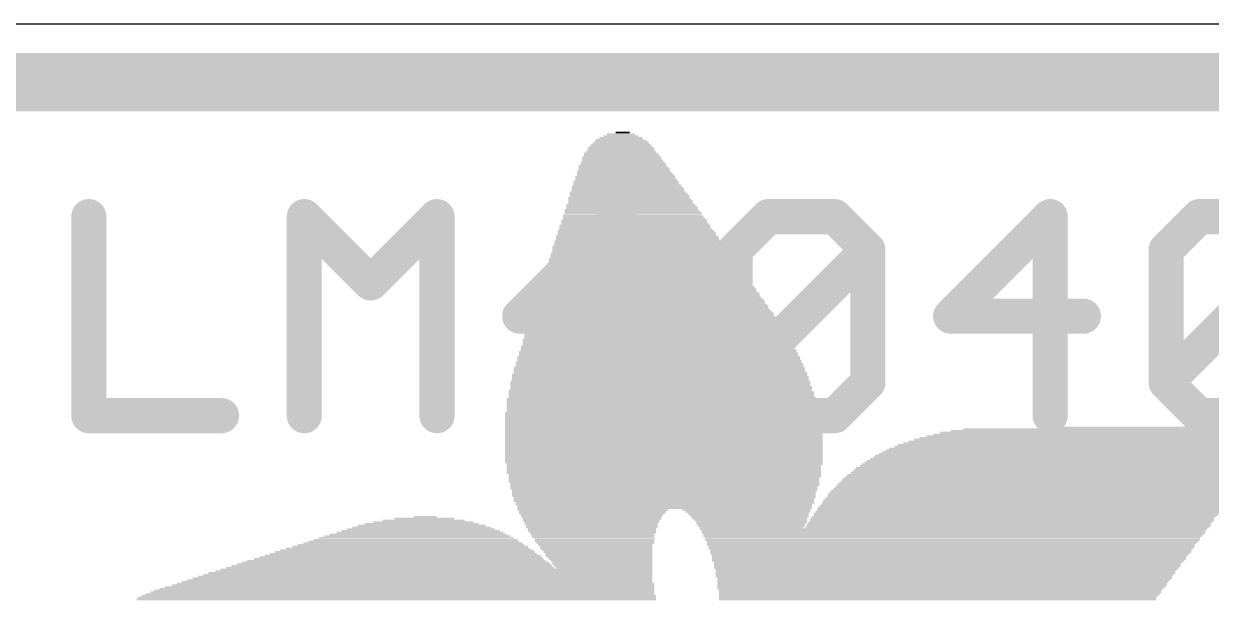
# Model space of a CAD drawing. Extents: x -0.1 to 12.8, y -0.1 to 16.5.
# Drawn here: x 3.35 to 8.51, y 14.01 to 16.51 of the extents above; entities that cross this region are included whole.
import ezdxf

# ---------------------------------------------------------------- set-up
doc = ezdxf.new("R2010")
doc.units = 0
for name, color, linetype in [('1', 12, 'CONTINUOUS'), ('20', 53, 'CONTINUOUS'), ('21', 40, 'CONTINUOUS'), ('22', 6, 'CONTINUOUS')]:
    doc.layers.add(name, color=color, linetype=linetype)

# ---------------------------------------------------------------- blocks, each defined once
blk = doc.blocks.new('RECT')
blk.add_solid([(-0.5, -0.5), (0.5, -0.5), (-0.5, 0.5), (0.5, 0.5)])

msp = doc.modelspace()

# ---------------------------------------------------------------- linework, layer by layer
at = {"layer": '1', "const_width": 0.254}
msp.add_lwpolyline([(0, 16.256), (12.7, 16.256)], dxfattribs=at)
at = {"layer": '20'}
msp.add_line((1.27, 16.51), (11.43, 16.51), dxfattribs=at)
at = {"layer": '21', "const_width": 0.1524}
for points in [[(3.6322, 15.6725), (3.6322, 14.8082)], [(4.5677, 14.8082), (4.5677, 15.6725)], [(4.5677, 15.6725), (4.8558, 15.3844)], [(4.8558, 15.3844), (5.1439, 15.6725)], [(5.1439, 15.6725), (5.1439, 14.8082)], [(5.9354, 15.6725), (5.5032, 15.2404)], [(5.9354, 14.8082), (5.9354, 15.6725)], [(6.4388, 15.5285), (6.5828, 15.6725)], [(6.5828, 15.6725), (6.8709, 15.6725)], [(6.8709, 15.6725), (7.015, 15.5285)], [(7.8064, 15.6725), (7.3743, 15.2404)], [(7.8064, 14.8082), (7.8064, 15.6725)], [(8.3098, 15.5285), (8.4539, 15.6725)], [(8.4539, 15.6725), (8.742, 15.6725)], [(6.4388, 14.9523), (6.4388, 15.5285)], [(6.4388, 14.9523), (7.015, 15.5285)], [(7.015, 15.5285), (7.015, 14.9523)], [(8.3098, 14.9523), (8.3098, 15.5285)], [(8.3098, 14.9523), (8.886, 15.5285)], [(5.5032, 15.2404), (6.0795, 15.2404)], [(7.3743, 15.2404), (7.9505, 15.2404)], [(6.5828, 14.8082), (6.4388, 14.9523)], [(7.015, 14.9523), (6.8709, 14.8082)], [(8.4539, 14.8082), (8.3098, 14.9523)], [(3.6322, 14.8082), (4.2084, 14.8082)], [(6.8709, 14.8082), (6.5828, 14.8082)], [(8.742, 14.8082), (8.4539, 14.8082)]]:
    msp.add_lwpolyline(points, dxfattribs=at)
at = {"layer": '21', "const_width": 0.0762}
for points in [[(3.6703, 15.6725, 1), (3.5941, 15.6725)], [(4.5947, 15.6995, 1), (4.5408, 15.6456)], [(4.6058, 15.6725, 1), (4.5296, 15.6725)], [(5.182, 15.6725, 1), (5.1058, 15.6725)], [(5.1709, 15.6456, 1), (5.117, 15.6995)], [(5.9735, 15.6725, 1), (5.8973, 15.6725)], [(5.9623, 15.6456, 1), (5.9085, 15.6995)], [(6.5828, 15.7106, 1), (6.5828, 15.6344)], [(6.6098, 15.6456, 1), (6.5559, 15.6995)], [(6.8979, 15.6995, 1), (6.844, 15.6456)], [(6.8709, 15.6344, 1), (6.8709, 15.7106)], [(7.8445, 15.6725, 1), (7.7683, 15.6725)], [(7.8334, 15.6456, 1), (7.7795, 15.6995)], [(8.4539, 15.7106, 1), (8.4539, 15.6344)], [(8.4808, 15.6456, 1), (8.4269, 15.6995)], [(6.4118, 15.5554, 1), (6.4657, 15.5015)], [(6.4769, 15.5285, 1), (6.4007, 15.5285)], [(7.0531, 15.5285, 1), (6.9769, 15.5285)], [(7.0419, 15.5015, 1), (6.988, 15.5554)], [(6.988, 15.5015, 1), (7.0419, 15.5554)], [(8.3479, 15.5285, 1), (8.2717, 15.5285)], [(8.2829, 15.5554, 1), (8.3367, 15.5015)], [(4.8289, 15.4114, 1), (4.8828, 15.3575)], [(4.8289, 15.3575, 1), (4.8828, 15.4114)], [(5.5032, 15.2785, 1), (5.5032, 15.2023)], [(6.0795, 15.2023, 1), (6.0795, 15.2785)], [(7.3743, 15.2785, 1), (7.3743, 15.2023)], [(7.9505, 15.2023, 1), (7.9505, 15.2785)], [(5.4763, 15.2673, 1), (5.5302, 15.2134)], [(7.3473, 15.2673, 1), (7.4012, 15.2134)], [(6.4657, 14.9792, 1), (6.4118, 14.9253)], [(6.4118, 14.9792, 1), (6.4657, 14.9253)], [(7.0419, 14.9253, 1), (6.988, 14.9792)], [(8.3367, 14.9792, 1), (8.2829, 14.9253)], [(8.2829, 14.9792, 1), (8.3367, 14.9253)], [(6.4007, 14.9523, 1), (6.4769, 14.9523)], [(6.9769, 14.9523, 1), (7.0531, 14.9523)], [(8.2717, 14.9523, 1), (8.3479, 14.9523)], [(3.6322, 14.8463, 1), (3.6322, 14.7701)], [(4.2084, 14.7701, 1), (4.2084, 14.8463)], [(6.5828, 14.8463, 1), (6.5828, 14.7701)], [(6.5559, 14.7813, 1), (6.6098, 14.8351)], [(6.844, 14.8351, 1), (6.8979, 14.7813)], [(6.8709, 14.7701, 1), (6.8709, 14.8463)], [(8.4539, 14.8463, 1), (8.4539, 14.7701)], [(8.4269, 14.7813, 1), (8.4808, 14.8351)], [(3.5941, 14.8082, 1), (3.6703, 14.8082)], [(4.5296, 14.8082, 1), (4.6058, 14.8082)], [(5.1058, 14.8082, 1), (5.182, 14.8082)], [(5.8973, 14.8082, 1), (5.9735, 14.8082)], [(7.7683, 14.8082, 1), (7.8445, 14.8082)]]:
    msp.add_lwpolyline(points, format="xyb", dxfattribs=at)

# ---------------------------------------------------------------- block references
at = {"layer": '22', "rotation": 180}
for p, xscale, yscale in [((5.95, 16.0376), 0.0609, 0.0076), ((5.9424, 15.9842), 0.2591, 0.0076), ((5.9423, 15.9919), 0.2438, 0.0077), ((5.9423, 15.9995), 0.2286, 0.0076), ((5.9385, 16.0071), 0.2058, 0.0076), ((5.9424, 16.0147), 0.1829, 0.0076), ((5.9423, 16.0223), 0.1524, 0.0076), ((5.9424, 16.0299), 0.1219, 0.0077), ((5.9462, 15.9309), 0.3429, 0.0076), ((5.9423, 15.9461), 0.32, 0.0076), ((5.9462, 15.9385), 0.3277, 0.0076), ((5.9423, 15.9538), 0.3048, 0.0077), ((5.9423, 15.969), 0.2896, 0.0076), ((5.9423, 15.9614), 0.2896, 0.0076), ((5.9424, 15.9766), 0.2743, 0.0076), ((5.9499, 15.8928), 0.381, 0.0076), ((5.9538, 15.8852), 0.3887, 0.0076), ((5.9576, 15.8776), 0.3963, 0.0077), ((5.95, 15.908), 0.3657, 0.0076), ((5.9538, 15.9004), 0.3733, 0.0076), ((5.9462, 15.9233), 0.3429, 0.0076), ((5.95, 15.9157), 0.3505, 0.0077), ((5.9652, 15.8318), 0.442, 0.0076), ((5.9614, 15.8471), 0.4343, 0.0076), ((5.9614, 15.8395), 0.4343, 0.0077), ((5.9538, 15.8699), 0.4039, 0.0076), ((5.9576, 15.8623), 0.4115, 0.0076), ((5.9614, 15.8547), 0.4191, 0.0076), ((5.9728, 15.7785), 0.503, 0.0076), ((5.969, 15.8014), 0.48, 0.0077), ((5.9728, 15.7937), 0.4876, 0.0076), ((5.9728, 15.7861), 0.4876, 0.0076), ((5.9652, 15.8242), 0.4572, 0.0076), ((5.9652, 15.8166), 0.4572, 0.0076), ((5.969, 15.809), 0.4648, 0.0076), ((5.9843, 15.7252), 0.5563, 0.0077), ((5.9766, 15.7556), 0.5258, 0.0076), ((5.9804, 15.748), 0.5334, 0.0076), ((5.9842, 15.7404), 0.541, 0.0076), ((5.9842, 15.7328), 0.541, 0.0076), ((5.9766, 15.7709), 0.5106, 0.0076), ((5.9804, 15.7633), 0.5182, 0.0077), ((5.9919, 15.6794), 0.6019, 0.0076), ((5.9957, 15.6718), 0.6096, 0.0076), ((5.9881, 15.7023), 0.5791, 0.0076), ((5.9919, 15.6947), 0.5867, 0.0076), ((5.9957, 15.6871), 0.5943, 0.0077), ((5.9881, 15.7175), 0.5639, 0.0076), ((5.9919, 15.7099), 0.5715, 0.0076), ((6.0033, 15.6337), 0.6553, 0.0076), ((6.0033, 15.6261), 0.6553, 0.0076), ((5.9995, 15.6566), 0.6325, 0.0076), ((5.9995, 15.649), 0.6325, 0.0077), ((6.0033, 15.6413), 0.6401, 0.0076), ((5.9995, 15.6642), 0.6172, 0.0076), ((6.0109, 15.588), 0.701, 0.0076), ((6.0147, 15.5804), 0.7086, 0.0076), ((6.0147, 15.5728), 0.7086, 0.0077), ((6.0071, 15.6109), 0.6782, 0.0077), ((6.0109, 15.6032), 0.6858, 0.0076), ((6.0109, 15.5956), 0.6858, 0.0076), ((6.0071, 15.6185), 0.663, 0.0076), ((6.0185, 15.5423), 0.7468, 0.0076), ((6.0223, 15.5347), 0.7544, 0.0077), ((6.0261, 15.527), 0.762, 0.0076), ((6.0261, 15.5194), 0.762, 0.0076), ((6.0148, 15.5651), 0.7239, 0.0076), ((6.0186, 15.5575), 0.7315, 0.0076), ((6.0224, 15.5499), 0.7391, 0.0076), ((6.0376, 15.4661), 0.8306, 0.0076), ((6.03, 15.4889), 0.8001, 0.0076), ((6.0338, 15.4813), 0.8077, 0.0076), ((6.0376, 15.4737), 0.8153, 0.0076), ((6.0262, 15.5118), 0.7773, 0.0076), ((6.03, 15.5042), 0.7849, 0.0076), ((6.0338, 15.4966), 0.7925, 0.0077), ((6.0452, 15.4204), 0.8763, 0.0077), ((6.0414, 15.4432), 0.8534, 0.0076), ((6.0414, 15.4356), 0.8534, 0.0076), ((6.0452, 15.428), 0.861, 0.0076), ((6.0376, 15.4585), 0.8306, 0.0077), ((6.0414, 15.4508), 0.8382, 0.0076), ((6.0528, 15.3746), 0.922, 0.0076), ((6.0566, 15.367), 0.9296, 0.0076), ((6.049, 15.3975), 0.8992, 0.0076), ((6.0528, 15.3899), 0.9068, 0.0076), ((6.0528, 15.3823), 0.9068, 0.0077), ((6.049, 15.4127), 0.884, 0.0076), ((6.049, 15.4051), 0.884, 0.0076), ((6.0643, 15.3213), 0.9753, 0.0076), ((6.0681, 15.3137), 0.9829, 0.0076), ((6.0567, 15.3518), 0.9449, 0.0076), ((6.0605, 15.3442), 0.9525, 0.0077), ((6.0643, 15.3365), 0.9601, 0.0076), ((6.0643, 15.3289), 0.9601, 0.0076), ((6.0605, 15.3594), 0.9373, 0.0076), ((6.0719, 15.2756), 1.0211, 0.0076), ((6.0757, 15.268), 1.0287, 0.0077), ((6.0795, 15.2603), 1.0363, 0.0076), ((6.0681, 15.2984), 0.9983, 0.0076), ((6.0719, 15.2908), 1.0059, 0.0076), ((6.0757, 15.2832), 1.0135, 0.0076), ((6.0719, 15.3061), 0.9906, 0.0077), ((6.0871, 15.207), 1.0972, 0.0076), ((6.0833, 15.2299), 1.0744, 0.0077), ((6.0871, 15.2222), 1.082, 0.0076), ((6.0871, 15.2146), 1.082, 0.0076), ((6.0795, 15.2527), 1.0516, 0.0076), ((6.0795, 15.2451), 1.0516, 0.0076), ((6.0833, 15.2375), 1.0592, 0.0076), ((6.0947, 15.1613), 1.143, 0.0076), ((6.0909, 15.1841), 1.1202, 0.0076), ((6.0947, 15.1765), 1.1278, 0.0076), ((6.0947, 15.1689), 1.1278, 0.0076), ((6.091, 15.1994), 1.1049, 0.0076), ((6.091, 15.1918), 1.1049, 0.0077), ((6.1024, 15.1079), 1.1887, 0.0076), ((6.0986, 15.1384), 1.1659, 0.0076), ((6.0986, 15.1308), 1.1659, 0.0076), ((6.1024, 15.1232), 1.1735, 0.0076), ((6.1024, 15.1156), 1.1735, 0.0077), ((6.0947, 15.1537), 1.143, 0.0077), ((6.0985, 15.146), 1.1506, 0.0076), ((6.1062, 15.0622), 1.2269, 0.0076), ((6.1062, 15.0546), 1.2269, 0.0076), ((6.1024, 15.0851), 1.2039, 0.0076), ((6.1062, 15.0775), 1.2115, 0.0077), ((6.1062, 15.0698), 1.2115, 0.0076), ((6.1024, 15.1003), 1.1887, 0.0076), ((6.1062, 15.0927), 1.1963, 0.0076), ((6.11, 15.0165), 1.2649, 0.0076), ((6.11, 15.0089), 1.2649, 0.0076), ((6.11, 15.0013), 1.2649, 0.0077), ((6.1062, 15.0394), 1.2421, 0.0077), ((6.11, 15.0317), 1.2497, 0.0076), ((6.11, 15.0241), 1.2497, 0.0076), ((6.11, 15.047), 1.2345, 0.0076), ((6.1138, 14.9555), 1.303, 0.0076), ((6.1138, 14.9784), 1.2878, 0.0076), ((6.1138, 14.9708), 1.2878, 0.0076), ((6.1138, 14.9632), 1.2878, 0.0077), ((6.11, 14.986), 1.2801, 0.0076), ((6.1138, 14.9936), 1.2725, 0.0076), ((6.1138, 14.9174), 1.3183, 0.0076), ((6.1176, 14.9098), 1.3259, 0.0076), ((6.1176, 14.9022), 1.3259, 0.0076), ((6.1138, 14.9479), 1.303, 0.0076), ((6.1138, 14.9403), 1.303, 0.0076), ((6.1176, 14.9327), 1.3106, 0.0076), ((6.1176, 14.9251), 1.3106, 0.0077), ((6.1214, 14.8565), 1.3488, 0.0076), ((6.1214, 14.8489), 1.3488, 0.0077), ((6.1176, 14.8793), 1.3411, 0.0076), ((6.1176, 14.8717), 1.3411, 0.0076), ((6.1176, 14.8641), 1.3411, 0.0076), ((6.1176, 14.8946), 1.3259, 0.0076), ((6.1214, 14.887), 1.3335, 0.0077), ((6.1214, 14.8184), 1.364, 0.0076), ((6.1214, 14.8108), 1.364, 0.0077), ((6.1214, 14.8031), 1.364, 0.0076), ((6.1214, 14.7955), 1.364, 0.0076), ((6.1214, 14.8412), 1.3488, 0.0076), ((6.1214, 14.8336), 1.3488, 0.0076), ((6.1252, 14.826), 1.3564, 0.0076), ((6.1252, 14.7879), 1.3716, 0.0076), ((6.1252, 14.7803), 1.3716, 0.0076), ((6.1252, 14.7727), 1.3716, 0.0077), ((6.1252, 14.765), 1.3716, 0.0076), ((6.1252, 14.7574), 1.3716, 0.0076), ((6.1252, 14.7498), 1.3716, 0.0076), ((7.9654, 14.7498), 1.0744, 0.0076), ((8.1407, 14.7574), 0.602, 0.0076), ((6.1252, 14.7422), 1.3716, 0.0076), ((6.129, 14.7346), 1.3792, 0.0077), ((6.129, 14.7269), 1.3792, 0.0076), ((6.129, 14.7193), 1.3792, 0.0076), ((6.129, 14.7117), 1.3792, 0.0076), ((6.129, 14.7041), 1.3792, 0.0076), ((6.129, 14.6965), 1.3792, 0.0077), ((7.8893, 14.6965), 1.3945, 0.0077), ((7.9007, 14.7041), 1.3716, 0.0076), ((7.9083, 14.7117), 1.3411, 0.0076), ((7.9159, 14.7193), 1.2954, 0.0076), ((7.9274, 14.7269), 1.2573, 0.0076), ((7.935, 14.7346), 1.2115, 0.0077), ((7.9502, 14.7422), 1.1506, 0.0076), ((6.129, 14.6888), 1.3792, 0.0076), ((6.129, 14.6812), 1.3792, 0.0076), ((6.129, 14.6736), 1.3792, 0.0076), ((6.129, 14.666), 1.3792, 0.0076), ((6.129, 14.6584), 1.3792, 0.0077), ((6.129, 14.6507), 1.3792, 0.0076), ((6.129, 14.6431), 1.3792, 0.0076), ((7.8397, 14.6431), 1.5544, 0.0076), ((7.8473, 14.6507), 1.5392, 0.0076), ((7.8549, 14.6584), 1.524, 0.0077), ((7.8588, 14.666), 1.5011, 0.0076), ((7.8664, 14.6736), 1.4707, 0.0076), ((7.874, 14.6812), 1.4554, 0.0076), ((7.8816, 14.6888), 1.425, 0.0076), ((6.129, 14.6355), 1.3792, 0.0076), ((6.129, 14.6279), 1.3792, 0.0076), ((6.129, 14.6203), 1.3792, 0.0077), ((6.129, 14.6126), 1.3792, 0.0076), ((6.129, 14.605), 1.3792, 0.0076), ((6.1328, 14.5974), 1.3716, 0.0076), ((6.129, 14.5898), 1.364, 0.0076), ((7.8054, 14.5898), 1.6536, 0.0076), ((7.8093, 14.5974), 1.6459, 0.0076), ((7.8169, 14.605), 1.6307, 0.0076), ((7.8207, 14.6126), 1.6231, 0.0076), ((7.8283, 14.6203), 1.6078, 0.0077), ((7.8321, 14.6279), 1.585, 0.0076), ((7.8359, 14.6355), 1.5774, 0.0076), ((6.129, 14.5822), 1.364, 0.0077), ((6.129, 14.5745), 1.364, 0.0076), ((6.129, 14.5669), 1.364, 0.0076), ((6.129, 14.5593), 1.364, 0.0076), ((6.1328, 14.5517), 1.3564, 0.0076), ((6.1328, 14.5441), 1.3564, 0.0077), ((7.775, 14.5441), 1.7145, 0.0077), ((7.7788, 14.5517), 1.7069, 0.0076), ((7.7864, 14.5593), 1.6917, 0.0076), ((7.7902, 14.5669), 1.684, 0.0076), ((7.7978, 14.5745), 1.684, 0.0076), ((7.7978, 14.5822), 1.6688, 0.0077), ((6.129, 14.5364), 1.3488, 0.0076), ((6.129, 14.5288), 1.3488, 0.0076), ((6.129, 14.5212), 1.3488, 0.0076), ((6.1329, 14.5136), 1.3411, 0.0076), ((6.1329, 14.506), 1.3411, 0.0077), ((6.1291, 14.4983), 1.3335, 0.0076), ((6.1291, 14.4907), 1.3335, 0.0076), ((7.7368, 14.4907), 1.745, 0.0076), ((7.7445, 14.4983), 1.7449, 0.0076), ((7.7483, 14.506), 1.7373, 0.0077), ((7.7559, 14.5136), 1.7374, 0.0076), ((7.7597, 14.5212), 1.7298, 0.0076), ((7.7635, 14.5288), 1.7222, 0.0076), ((7.7712, 14.5364), 1.7221, 0.0076), ((6.1329, 14.4831), 1.3259, 0.0076), ((6.129, 14.4755), 1.3182, 0.0076), ((6.129, 14.4679), 1.3182, 0.0077), ((6.129, 14.4602), 1.3182, 0.0076), ((6.1328, 14.4526), 1.3106, 0.0076), ((6.129, 14.445), 1.303, 0.0076), ((6.129, 14.4374), 1.303, 0.0076), ((7.6987, 14.4374), 1.7602, 0.0076), ((7.7025, 14.445), 1.7526, 0.0076), ((7.7102, 14.4526), 1.7526, 0.0076), ((7.7178, 14.4679), 1.7526, 0.0077), ((7.7178, 14.4602), 1.7526, 0.0076), ((7.7254, 14.4755), 1.7526, 0.0076), ((7.733, 14.4831), 1.7526, 0.0076), ((6.1328, 14.4298), 1.2954, 0.0077), ((6.129, 14.4221), 1.2878, 0.0076), ((6.1328, 14.4145), 1.2802, 0.0076), ((6.1328, 14.4069), 1.2802, 0.0076), ((5.8204, 14.3993), 0.6554, 0.0076), ((5.8204, 14.3917), 0.64, 0.0077), ((5.8166, 14.384), 0.6324, 0.0076), ((6.4872, 14.3993), 0.5563, 0.0076), ((6.4948, 14.3917), 0.541, 0.0077), ((6.4948, 14.384), 0.5258, 0.0076), ((7.6606, 14.384), 1.7602, 0.0076), ((7.6644, 14.3917), 1.7526, 0.0077), ((7.6759, 14.4069), 1.7602, 0.0076), ((7.6721, 14.3993), 1.7526, 0.0076), ((7.6835, 14.4145), 1.7602, 0.0076), ((7.6873, 14.4221), 1.7526, 0.0076), ((7.6949, 14.4298), 1.7526, 0.0077), ((5.0775, 14.3307), 0.5563, 0.0076), ((5.0775, 14.3383), 0.4953, 0.0076), ((5.085, 14.3459), 0.4343, 0.0076), ((5.085, 14.3536), 0.3581, 0.0077), ((5.0888, 14.3612), 0.2591, 0.0076), ((5.0927, 14.3688), 0.099, 0.0076), ((5.8166, 14.3764), 0.6172, 0.0076), ((5.8128, 14.3688), 0.6096, 0.0076), ((5.8166, 14.3612), 0.602, 0.0076), ((5.8128, 14.3536), 0.5944, 0.0077), ((5.8166, 14.3459), 0.5868, 0.0076), ((5.8128, 14.3383), 0.5791, 0.0076), ((5.8166, 14.3307), 0.5715, 0.0076), ((6.4986, 14.3764), 0.5182, 0.0076), ((6.5024, 14.3688), 0.5106, 0.0076), ((6.5024, 14.3612), 0.4953, 0.0076), ((6.5062, 14.3536), 0.4876, 0.0077), ((6.51, 14.3459), 0.48, 0.0076), ((6.5062, 14.3383), 0.4724, 0.0076), ((6.51, 14.3307), 0.4648, 0.0076), ((7.6263, 14.3383), 1.7526, 0.0076), ((7.6263, 14.3307), 1.7526, 0.0076), ((7.634, 14.3459), 1.7526, 0.0076), ((7.6416, 14.3612), 1.7526, 0.0076), ((7.6416, 14.3536), 1.7526, 0.0077), ((7.6492, 14.3688), 1.7526, 0.0076), ((7.6568, 14.3764), 1.7526, 0.0076), ((5.0584, 14.285), 0.8078, 0.0076), ((5.0622, 14.2926), 0.7696, 0.0076), ((5.0699, 14.3002), 0.7239, 0.0076), ((5.0736, 14.3078), 0.6858, 0.0076), ((5.0737, 14.3155), 0.6401, 0.0077), ((5.0775, 14.3231), 0.6019, 0.0076), ((5.8166, 14.3231), 0.5715, 0.0076), ((5.8166, 14.3155), 0.5562, 0.0077), ((5.8166, 14.3078), 0.5562, 0.0076), ((5.8204, 14.3002), 0.5486, 0.0076), ((5.8204, 14.2926), 0.5334, 0.0076), ((5.8204, 14.285), 0.5334, 0.0076), ((6.51, 14.3231), 0.4496, 0.0076), ((7.3863, 14.3155), 2.2022, 0.0077), ((7.3863, 14.3078), 2.187, 0.0076), ((7.3863, 14.3002), 2.187, 0.0076), ((7.3825, 14.285), 2.164, 0.0076), ((7.3864, 14.2926), 2.1717, 0.0076), ((7.6187, 14.3231), 1.7526, 0.0076), ((5.0165, 14.2316), 1.0592, 0.0076), ((5.028, 14.2393), 1.0211, 0.0077), ((5.0317, 14.2469), 0.983, 0.0076), ((5.0394, 14.2545), 0.9525, 0.0076), ((5.0432, 14.2621), 0.9144, 0.0076), ((5.0507, 14.2697), 0.8839, 0.0076), ((5.0546, 14.2774), 0.8458, 0.0077), ((5.8242, 14.2774), 0.5258, 0.0077), ((5.828, 14.2697), 0.5182, 0.0076), ((5.828, 14.2621), 0.5182, 0.0076), ((5.8319, 14.2545), 0.5105, 0.0076), ((5.8319, 14.2469), 0.4953, 0.0076), ((5.8357, 14.2393), 0.4877, 0.0077), ((5.8357, 14.2316), 0.4877, 0.0076), ((7.3825, 14.2774), 2.1488, 0.0077), ((7.3825, 14.2697), 2.1488, 0.0076), ((7.3825, 14.2621), 2.1336, 0.0076), ((7.3787, 14.2545), 2.126, 0.0076), ((7.3749, 14.2469), 2.1184, 0.0076), ((7.3787, 14.2393), 2.1108, 0.0077), ((7.3749, 14.2316), 2.1031, 0.0076), ((4.967, 14.1783), 1.2954, 0.0076), ((4.9783, 14.1859), 1.2573, 0.0076), ((4.986, 14.1935), 1.2268, 0.0076), ((4.9937, 14.2012), 1.1963, 0.0077), ((4.9975, 14.2088), 1.1583, 0.0076), ((5.0051, 14.2164), 1.1277, 0.0076), ((5.0126, 14.224), 1.0973, 0.0076), ((5.8395, 14.224), 0.4801, 0.0076), ((5.8433, 14.2164), 0.4725, 0.0076), ((5.8471, 14.2088), 0.4648, 0.0076), ((5.8471, 14.2012), 0.4648, 0.0077), ((5.8509, 14.1935), 0.4572, 0.0076), ((5.8547, 14.1859), 0.4496, 0.0076), ((5.8585, 14.1783), 0.442, 0.0076), ((7.3749, 14.224), 2.0879, 0.0076), ((7.3749, 14.2164), 2.0879, 0.0076), ((7.3711, 14.2088), 2.0803, 0.0076), ((7.3711, 14.2012), 2.065, 0.0077), ((7.3673, 14.1935), 2.0574, 0.0076), ((7.3673, 14.1859), 2.0574, 0.0076), ((7.3635, 14.1783), 2.0497, 0.0076), ((5.1155, 14.125), 1.9279, 0.0077), ((5.1308, 14.1326), 1.8974, 0.0076), ((5.1423, 14.1402), 1.8745, 0.0076), ((4.9403, 14.1478), 1.425, 0.0076), ((4.9479, 14.1554), 1.3944, 0.0076), ((4.9555, 14.1631), 1.364, 0.0077), ((4.9632, 14.1707), 1.3335, 0.0076), ((5.8623, 14.1707), 0.4344, 0.0076), ((5.8623, 14.1631), 0.4344, 0.0077), ((5.8662, 14.1554), 0.4267, 0.0076), ((5.87, 14.1478), 0.4191, 0.0076), ((7.3635, 14.1707), 2.0345, 0.0076), ((7.3597, 14.1631), 2.0269, 0.0077), ((7.3597, 14.1554), 2.0269, 0.0076), ((7.3559, 14.1478), 2.0193, 0.0076), ((7.3559, 14.1402), 2.0041, 0.0076), ((7.352, 14.1326), 1.9964, 0.0076), ((7.352, 14.125), 1.9964, 0.0077), ((5.0508, 14.0792), 2.0726, 0.0076), ((5.0584, 14.0869), 2.0422, 0.0077), ((5.0699, 14.0945), 2.0193, 0.0076), ((5.0812, 14.1021), 1.9965, 0.0076), ((5.0927, 14.1097), 1.9736, 0.0076), ((5.1042, 14.1173), 1.9507, 0.0076), ((7.3482, 14.1173), 1.9888, 0.0076), ((7.3444, 14.1097), 1.9812, 0.0076), ((7.3482, 14.1021), 1.9736, 0.0076), ((7.3444, 14.0945), 1.966, 0.0076), ((7.3406, 14.0869), 1.9584, 0.0077), ((7.3368, 14.0792), 1.9507, 0.0076), ((4.9784, 14.0259), 2.2326, 0.0076), ((4.9822, 14.0335), 2.2098, 0.0076), ((4.9937, 14.0411), 2.1869, 0.0076), ((5.0013, 14.0488), 2.1717, 0.0077), ((5.0127, 14.0564), 2.1488, 0.0076), ((5.0241, 14.064), 2.126, 0.0076), ((5.0394, 14.0716), 2.0955, 0.0076), ((7.3368, 14.0716), 1.9507, 0.0076), ((7.333, 14.064), 1.9431, 0.0076), ((7.3292, 14.0564), 1.9355, 0.0076), ((7.3254, 14.0335), 1.9127, 0.0076), ((7.3215, 14.0259), 1.905, 0.0076), ((7.3292, 14.0488), 1.9203, 0.0077), ((7.3292, 14.0411), 1.9203, 0.0076), ((4.967, 14.0107), 2.2555, 0.0077), ((4.9708, 14.0183), 2.2479, 0.0076), ((7.3177, 14.0183), 1.8974, 0.0076), ((7.3177, 14.0107), 1.8974, 0.0077)]:
    msp.add_blockref('RECT', p, dxfattribs=dict(at, xscale=xscale, yscale=yscale))

doc.saveas('drawing.dxf')
